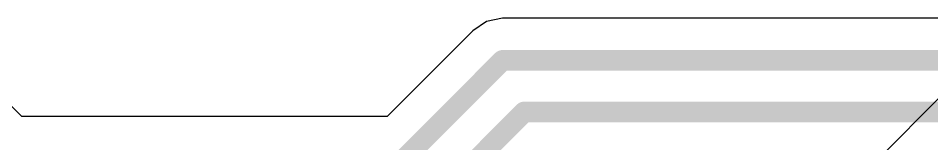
# Model space of a CAD drawing. Header units: inches. Extents: x -36 to 349, y -11 to 240.
# Drawn here: x 111.17 to 122.46, y 72.53 to 74.08 of the extents above; entities that cross this region are included whole.
import ezdxf

# ---------------------------------------------------------------- set-up
doc = ezdxf.new("R2010")
doc.units = ezdxf.units.IN
doc.layers.add('Bottom Layer', color=5, linetype='Continuous')
doc.layers.add('Top Layer', color=1, linetype='Continuous')

msp = doc.modelspace()

# ---------------------------------------------------------------- linework, layer by layer
at = {"layer": 'Bottom Layer'}
for p, q in [((117.153, 74.077), (116.955, 74.038)), ((124.797, 74.077), (117.153, 74.077)), ((116.955, 74.038), (116.787, 73.925)), ((116.787, 73.925), (115.728, 72.866)), ((116.787, 73.925), (116.787, 73.925)), ((111.212, 72.866), (110.926, 73.152)), ((115.728, 72.866), (111.212, 72.866))]:
    msp.add_line(p, q, dxfattribs=at)
for points in [[(115.942, 72.348, 0.254, 0.254, 0), (117.153, 73.559, 0.254, 0.254, 0)], [(117.153, 73.559, 0.254, 0.254, 0), (124.797, 73.559, 0.254, 0.254, 0)], [(116.225, 71.728, 0.254, 0.254, 0), (117.421, 72.923, 0.254, 0.254, 0)], [(117.421, 72.923, 0.254, 0.254, 0), (124.338, 72.923, 0.254, 0.254, 0)]]:
    msp.add_lwpolyline(points, format="xyseb", dxfattribs=at)
for points in [[(117.09, 73.559, 0.127, 0.127, 1), (117.217, 73.559, 0.127, 0.127, 1)], [(117.09, 73.559, 0.127, 0.127, 1), (117.217, 73.559, 0.127, 0.127, 1)], [(117.357, 72.923, 0.127, 0.127, 1), (117.484, 72.923, 0.127, 0.127, 1)], [(117.357, 72.923, 0.127, 0.127, 1), (117.484, 72.923, 0.127, 0.127, 1)]]:
    msp.add_lwpolyline(points, format="xyseb", close=True, dxfattribs=at)
at = {"layer": 'Top Layer'}
msp.add_line((122.645, 73.194), (119.108, 69.657), dxfattribs=at)

doc.saveas('drawing.dxf')
